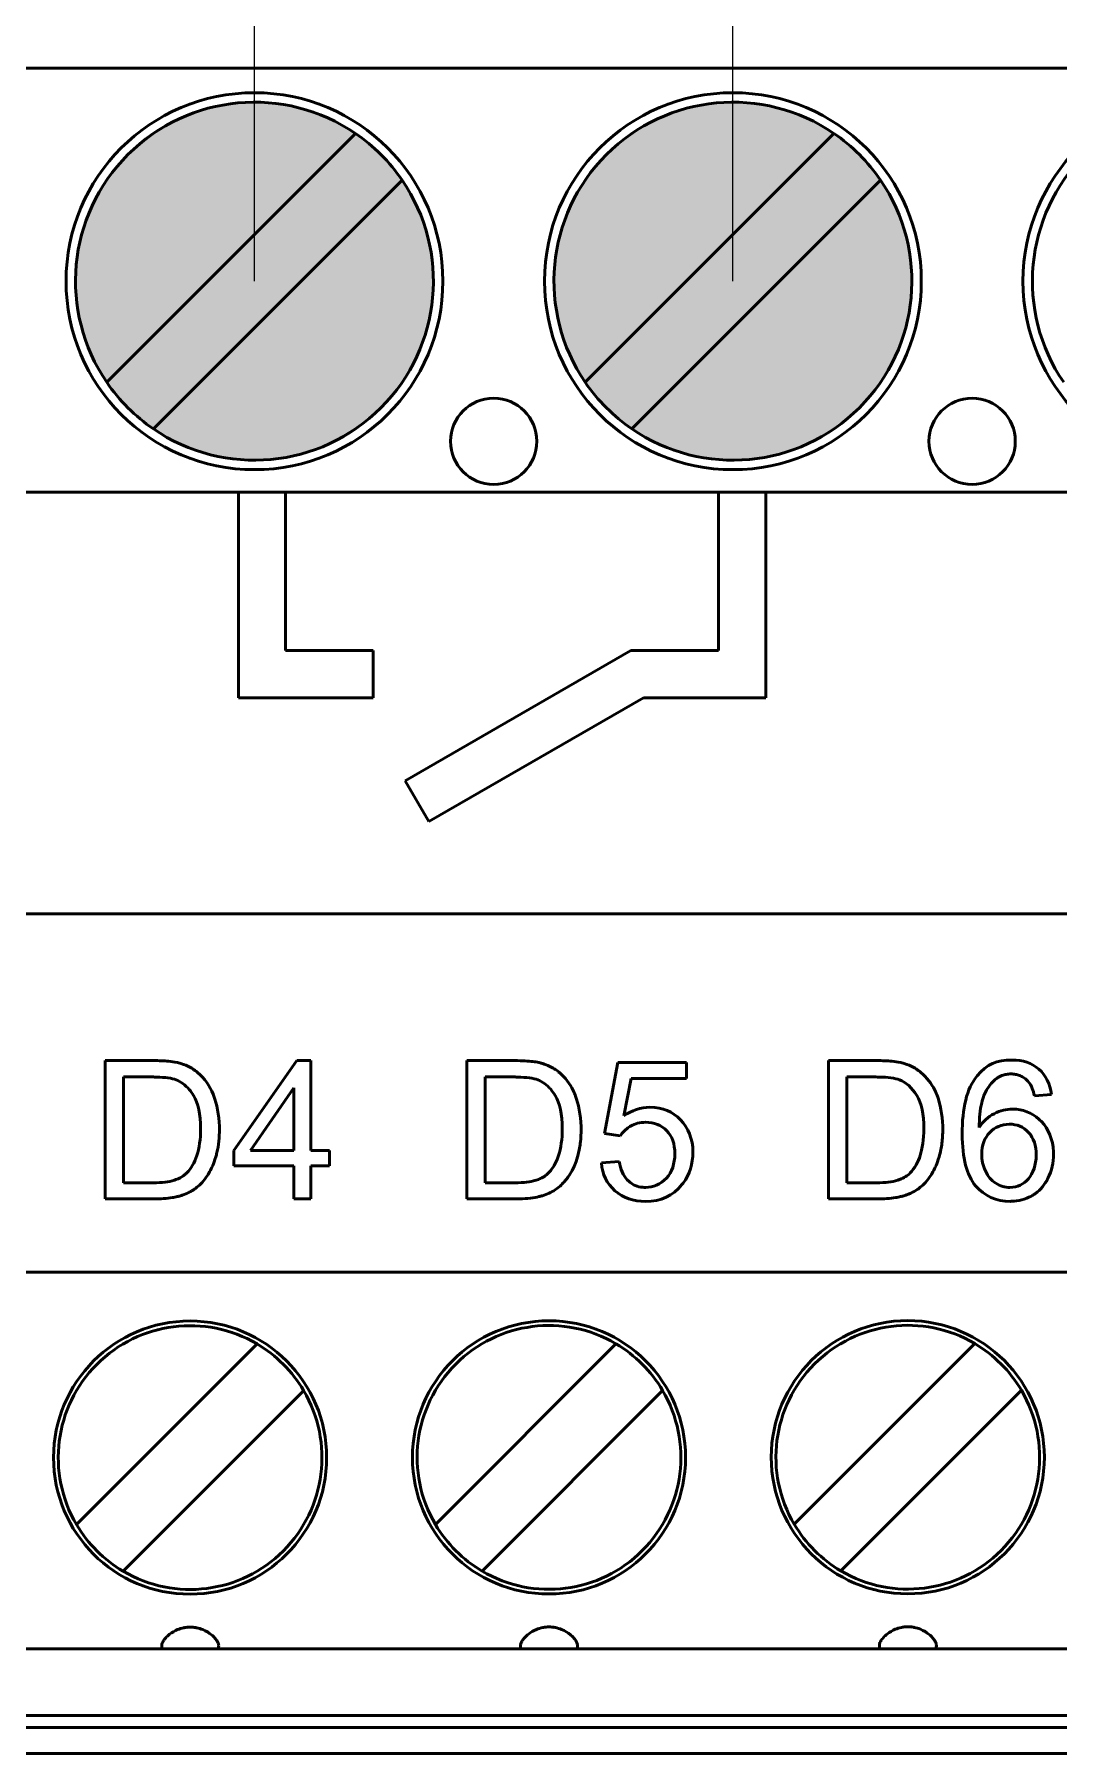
# Model space of a CAD drawing. Header units: millimetres. Extents: x 52 to 3850, y 79 to 1546.
# Drawn here: x 1255 to 1272.2, y 961.65 to 990.52 of the extents above; entities that cross this region are included whole.
import ezdxf

# ---------------------------------------------------------------- set-up
doc = ezdxf.new("R2010")
doc.units = ezdxf.units.MM
doc.header["$LTSCALE"] = 25
doc.linetypes.add('HIDDEN', pattern=[0.375, 0.25, -0.125])
doc.layers.add('Power_GND', color=7, linetype='HIDDEN')
doc.layers.add('Terminal_IO', color=3, linetype='Continuous', lineweight=25)
doc.layers.add('Visible', color=7, linetype='Continuous', lineweight=50)

msp = doc.modelspace()

# ---------------------------------------------------------------- hatches: boundary and pattern name
at = {"layer": 'Power_GND'}
h = msp.add_hatch(color=256, dxfattribs=at)
h.dxf.hatch_style = 1
edge = h.paths.add_edge_path()
edge.add_arc((1258.695, 986.378), 3, 0, 360)
at = {"layer": 'Terminal_IO'}
h = msp.add_hatch(color=256, dxfattribs=at)
h.dxf.hatch_style = 1
edge = h.paths.add_edge_path()
edge.add_arc((1266.733, 986.378), 3, 0, 360)

# ---------------------------------------------------------------- linework, layer by layer
at = {"layer": 'Power_GND'}
msp.add_line((1258.695, 986.378), (1258.695, 1015), dxfattribs=at)
msp.add_circle((1258.695, 986.378), 3, dxfattribs=at)
at = {"layer": 'Terminal_IO'}
msp.add_line((1266.733, 986.378), (1266.733, 1005.133), dxfattribs=at)
msp.add_circle((1266.733, 986.378), 3, dxfattribs=at)
at = {"layer": 'Visible'}
for p, q in [((1283.165, 989.955), (1234.114, 989.955)), ((1256.214, 984.681), (1260.393, 988.859)), ((1264.252, 984.681), (1268.431, 988.859)), ((1261.176, 988.076), (1256.997, 983.897)), ((1269.214, 988.076), (1265.035, 983.897)), ((1251.145, 982.835), (1258.426, 982.835)), ((1259.217, 982.835), (1258.426, 982.835)), ((1258.426, 982.835), (1258.426, 979.384)), ((1259.217, 982.835), (1266.493, 982.835)), ((1259.217, 980.176), (1259.217, 982.835)), ((1266.493, 982.835), (1267.284, 982.835)), ((1266.493, 980.176), (1266.493, 982.835)), ((1267.284, 982.835), (1274.455, 982.835)), ((1267.284, 982.835), (1267.284, 979.384)), ((1260.692, 980.176), (1259.217, 980.176)), ((1260.692, 979.384), (1260.692, 980.176)), ((1261.227, 977.987), (1265.018, 980.176)), ((1265.018, 980.176), (1266.493, 980.176)), ((1258.426, 979.384), (1260.692, 979.384)), ((1265.23, 979.384), (1261.623, 977.302)), ((1267.284, 979.384), (1265.23, 979.384)), ((1261.623, 977.302), (1261.227, 977.987)), ((1327.389, 975.752), (1230.554, 975.752)), ((1256.188, 970.966), (1256.188, 973.289)), ((1258.348, 971.782), (1259.409, 973.289)), ((1259.409, 973.289), (1259.644, 973.289)), ((1259.644, 973.289), (1259.644, 971.782)), ((1262.264, 970.966), (1262.264, 973.289)), ((1264.573, 972.065), (1264.8, 973.259)), ((1264.8, 973.259), (1265.951, 973.259)), ((1265.951, 973.259), (1265.951, 972.988)), ((1268.34, 970.966), (1268.34, 973.289)), ((1256.494, 973.014), (1256.494, 971.239)), ((1262.57, 973.014), (1262.57, 971.239)), ((1265.025, 972.988), (1264.901, 972.36)), ((1265.951, 972.988), (1265.025, 972.988)), ((1268.646, 973.014), (1268.646, 971.239)), ((1259.359, 972.832), (1258.629, 971.782)), ((1259.359, 971.782), (1259.359, 972.832)), ((1272.083, 972.721), (1271.799, 972.7)), ((1264.842, 972.028), (1264.573, 972.065)), ((1258.348, 971.521), (1258.348, 971.782)), ((1259.359, 971.521), (1258.348, 971.521)), ((1258.629, 971.782), (1259.359, 971.782)), ((1259.359, 970.966), (1259.359, 971.521)), ((1259.644, 971.782), (1259.958, 971.782)), ((1259.644, 971.521), (1259.644, 970.966)), ((1259.958, 971.521), (1259.644, 971.521)), ((1259.958, 971.782), (1259.958, 971.521)), ((1264.523, 971.572), (1264.824, 971.594)), ((1259.644, 970.966), (1259.359, 970.966)), ((1306.136, 969.739), (1233.718, 969.739)), ((1255.706, 965.497), (1258.738, 968.532)), ((1261.735, 965.5), (1264.767, 968.535)), ((1267.763, 965.503), (1270.795, 968.538)), ((1259.522, 967.749), (1256.49, 964.715)), ((1265.55, 967.752), (1262.518, 964.717)), ((1271.579, 967.755), (1268.547, 964.72)), ((1233.718, 963.41), (1324.225, 963.41)), ((1269.231, 963.41), (1269.23, 963.41)), ((1270.115, 963.411), (1270.115, 963.411)), ((1327.389, 962.291), (1230.554, 962.291)), ((1230.554, 962.091), (1327.389, 962.091)), ((1223.114, 961.652), (1334.829, 961.652))]:
    msp.add_line(p, q, dxfattribs=at)
at = {"layer": 'Visible', "extrusion": (0, 0, -1)}
for centre, radius in [((-1258.695, 986.378), 3.165), ((-1266.733, 986.378), 3.165), ((-1274.771, 986.378), 3.165), ((-1257.614, 966.623), 2.294), ((-1263.643, 966.626), 2.294), ((-1269.671, 966.629), 2.294)]:
    msp.add_circle(centre, radius, dxfattribs=at)
at = {"layer": 'Visible'}
for centre in [(1262.714, 983.689), (1270.752, 983.689)]:
    msp.add_circle(centre, 0.725, dxfattribs=at)
for centre, radius, start, end in [((1258.695, 986.378), 3.006, 55.6151, 214.3849), ((1266.733, 986.378), 3.006, 55.6151, 214.3849), ((1274.771, 986.378), 3.006, 55.6151, 214.3849), ((1258.695, 986.378), 3.006, 34.3849, 55.6151), ((1266.733, 986.378), 3.006, 34.3849, 55.6151), ((1258.695, 986.378), 3.006, 235.6151, 34.3849), ((1266.733, 986.378), 3.006, 235.6151, 34.3849), ((1258.695, 986.378), 3.006, 214.3849, 235.6151), ((1266.733, 986.378), 3.006, 214.3849, 235.6151), ((1257.614, 966.623), 2.215, 59.5055, 210.5505), ((1263.643, 966.626), 2.215, 59.5055, 210.5505), ((1269.671, 966.629), 2.215, 59.5055, 210.5505), ((1257.614, 966.623), 2.215, 30.5505, 59.5055), ((1263.643, 966.626), 2.215, 30.5505, 59.5055), ((1269.671, 966.629), 2.215, 30.5505, 59.5055), ((1257.614, 966.623), 2.215, 239.5055, 30.5505), ((1263.643, 966.626), 2.215, 239.5055, 30.5505), ((1269.671, 966.629), 2.215, 239.5055, 30.5505), ((1257.614, 966.623), 2.215, 210.5505, 239.5055), ((1263.643, 966.626), 2.215, 210.5505, 239.5055), ((1269.671, 966.629), 2.215, 210.5505, 239.5055)]:
    msp.add_arc(centre, radius, start, end, dxfattribs=at)
at = {"layer": 'Visible', "extrusion": (0, 0, -1)}
for centre, start, end in [((-1257.616, 963.462), 353.703, 0.4421), ((-1257.616, 963.462), 179.5019, 186.297), ((-1263.644, 963.465), 353.3482, 0.4421), ((-1263.644, 963.465), 179.5019, 186.6518), ((-1269.673, 963.468), 352.9932, 0.4421), ((-1269.673, 963.468), 179.5019, 187.0068)]:
    msp.add_arc(centre, 0.478, start, end, dxfattribs=at)
at = {"layer": 'Visible'}
for points, knots in [([(1256.188, 973.289), (1256.445, 973.289), (1256.703, 973.289), (1256.987, 973.289), (1257.101, 973.289), (1257.18, 973.285), (1257.251, 973.278), (1257.303, 973.273), (1257.343, 973.269), (1257.4, 973.255), (1257.488, 973.235), (1257.533, 973.216), (1257.578, 973.194), (1257.638, 973.165), (1257.682, 973.138), (1257.74, 973.089), (1257.857, 972.989), (1257.943, 972.867), (1258.001, 972.727), (1258.006, 972.715), (1258.011, 972.702), (1258.015, 972.691), (1258.06, 972.571), (1258.101, 972.374), (1258.106, 972.187), (1258.106, 972.171), (1258.106, 972.156), (1258.106, 972.14), (1258.106, 971.998), (1258.094, 971.868), (1258.064, 971.744), (1258.059, 971.72), (1258.052, 971.697), (1258.044, 971.671), (1258.009, 971.553), (1257.98, 971.49), (1257.942, 971.421), (1257.926, 971.392), (1257.909, 971.363), (1257.886, 971.332), (1257.818, 971.239), (1257.768, 971.19), (1257.706, 971.144), (1257.696, 971.136), (1257.685, 971.128), (1257.675, 971.122), (1257.661, 971.113), (1257.643, 971.102), (1257.626, 971.092), (1257.592, 971.073), (1257.554, 971.056), (1257.514, 971.04), (1257.494, 971.033), (1257.473, 971.026), (1257.451, 971.019), (1257.434, 971.014), (1257.416, 971.009), (1257.398, 971.005), (1257.372, 970.998), (1257.344, 970.993), (1257.316, 970.988), (1257.223, 970.972), (1257.106, 970.966), (1257.026, 970.966), (1256.832, 970.966), (1256.461, 970.966), (1256.188, 970.966)], [0.3042061, 0.3042061, 0.3042061, 0.3042061, 0.4053882, 0.4053882, 0.4053882, 0.4363685, 0.4363685, 0.4363685, 0.4593484, 0.4593484, 0.4593484, 0.4824184, 0.4824184, 0.4824184, 0.5131898, 0.5131898, 0.5131898, 0.5737102, 0.5737102, 0.5737102, 0.5789261, 0.5789261, 0.5789261, 0.6448737, 0.6448737, 0.6448737, 0.6504374, 0.6504374, 0.6504374, 0.700774, 0.700774, 0.700774, 0.7107317, 0.7107317, 0.7107317, 0.745459, 0.745459, 0.745459, 0.7605958, 0.7605958, 0.7605958, 0.7965953, 0.7965953, 0.7965953, 0.8025098, 0.8025098, 0.8025098, 0.8117625, 0.8117625, 0.8117625, 0.8296172, 0.8296172, 0.8296172, 0.8385463, 0.8385463, 0.8385463, 0.8459079, 0.8459079, 0.8459079, 0.8567336, 0.8567336, 0.8567336, 0.892753, 0.892753, 0.892753, 1, 1, 1, 1]), ([(1262.264, 973.289), (1262.522, 973.289), (1262.779, 973.289), (1263.063, 973.289), (1263.202, 973.289), (1263.291, 973.283), (1263.374, 973.273), (1263.409, 973.269), (1263.437, 973.265), (1263.477, 973.255), (1263.49, 973.252), (1263.497, 973.251), (1263.509, 973.247), (1263.528, 973.242), (1263.547, 973.236), (1263.563, 973.231), (1263.65, 973.202), (1263.698, 973.174), (1263.752, 973.138), (1263.773, 973.124), (1263.794, 973.108), (1263.817, 973.089), (1263.916, 973.005), (1263.993, 972.903), (1264.049, 972.789), (1264.065, 972.757), (1264.08, 972.721), (1264.091, 972.691), (1264.137, 972.57), (1264.178, 972.372), (1264.182, 972.184), (1264.182, 972.17), (1264.183, 972.155), (1264.183, 972.14), (1264.183, 972.065), (1264.179, 971.995), (1264.171, 971.926), (1264.168, 971.891), (1264.163, 971.858), (1264.157, 971.824), (1264.148, 971.773), (1264.137, 971.725), (1264.121, 971.671), (1264.088, 971.561), (1264.061, 971.502), (1264.032, 971.446), (1264.012, 971.407), (1263.99, 971.371), (1263.962, 971.332), (1263.943, 971.305), (1263.922, 971.279), (1263.901, 971.255), (1263.855, 971.203), (1263.808, 971.16), (1263.751, 971.122), (1263.679, 971.073), (1263.611, 971.044), (1263.533, 971.021), (1263.513, 971.015), (1263.491, 971.009), (1263.474, 971.005), (1263.404, 970.988), (1263.27, 970.969), (1263.156, 970.966), (1263.137, 970.966), (1263.117, 970.966), (1263.101, 970.966), (1262.872, 970.966), (1262.54, 970.966), (1262.264, 970.966)], [0.3042072, 0.3042072, 0.3042072, 0.3042072, 0.4054505, 0.4054505, 0.4054505, 0.4434137, 0.4434137, 0.4434137, 0.459358, 0.459358, 0.459358, 0.4629419, 0.4629419, 0.4629419, 0.4691212, 0.4691212, 0.4691212, 0.5011722, 0.5011722, 0.5011722, 0.5132332, 0.5132332, 0.5132332, 0.5646173, 0.5646173, 0.5646173, 0.5789811, 0.5789811, 0.5789811, 0.6451982, 0.6451982, 0.6451982, 0.6504398, 0.6504398, 0.6504398, 0.6767759, 0.6767759, 0.6767759, 0.6897861, 0.6897861, 0.6897861, 0.7097426, 0.7097426, 0.7097426, 0.7379506, 0.7379506, 0.7379506, 0.7573312, 0.7573312, 0.7573312, 0.7709122, 0.7709122, 0.7709122, 0.800695, 0.800695, 0.800695, 0.834547, 0.834547, 0.834547, 0.8428758, 0.8428758, 0.8428758, 0.88484, 0.88484, 0.88484, 0.8917073, 0.8917073, 0.8917073, 1, 1, 1, 1]), ([(1268.34, 973.289), (1268.597, 973.289), (1268.855, 973.289), (1269.139, 973.289), (1269.253, 973.289), (1269.332, 973.285), (1269.403, 973.278), (1269.455, 973.273), (1269.495, 973.269), (1269.552, 973.255), (1269.64, 973.235), (1269.685, 973.216), (1269.729, 973.194), (1269.79, 973.166), (1269.834, 973.139), (1269.892, 973.089), (1269.991, 973.005), (1270.066, 972.906), (1270.123, 972.794), (1270.139, 972.761), (1270.156, 972.723), (1270.168, 972.691), (1270.212, 972.573), (1270.253, 972.378), (1270.258, 972.194), (1270.258, 972.176), (1270.258, 972.158), (1270.258, 972.14), (1270.258, 972.057), (1270.254, 971.978), (1270.244, 971.902), (1270.24, 971.866), (1270.234, 971.83), (1270.227, 971.795), (1270.219, 971.753), (1270.21, 971.715), (1270.196, 971.671), (1270.16, 971.553), (1270.132, 971.49), (1270.094, 971.422), (1270.078, 971.392), (1270.061, 971.363), (1270.038, 971.332), (1269.97, 971.239), (1269.92, 971.19), (1269.858, 971.144), (1269.848, 971.136), (1269.837, 971.128), (1269.827, 971.122), (1269.8, 971.104), (1269.762, 971.082), (1269.724, 971.065), (1269.706, 971.056), (1269.686, 971.048), (1269.666, 971.04), (1269.646, 971.033), (1269.625, 971.026), (1269.603, 971.019), (1269.586, 971.014), (1269.568, 971.009), (1269.55, 971.005), (1269.524, 970.998), (1269.496, 970.993), (1269.468, 970.988), (1269.375, 970.972), (1269.258, 970.966), (1269.177, 970.966), (1268.984, 970.966), (1268.613, 970.966), (1268.34, 970.966)], [0.3041935, 0.3041935, 0.3041935, 0.3041935, 0.4053713, 0.4053713, 0.4053713, 0.4363246, 0.4363246, 0.4363246, 0.4592775, 0.4592775, 0.4592775, 0.4821784, 0.4821784, 0.4821784, 0.5131432, 0.5131432, 0.5131432, 0.5638993, 0.5638993, 0.5638993, 0.5789774, 0.5789774, 0.5789774, 0.6441067, 0.6441067, 0.6441067, 0.6504557, 0.6504557, 0.6504557, 0.6798552, 0.6798552, 0.6798552, 0.6939859, 0.6939859, 0.6939859, 0.7107443, 0.7107443, 0.7107443, 0.7454566, 0.7454566, 0.7454566, 0.7606057, 0.7606057, 0.7606057, 0.7966, 0.7966, 0.7966, 0.8025179, 0.8025179, 0.8025179, 0.8207364, 0.8207364, 0.8207364, 0.8296243, 0.8296243, 0.8296243, 0.838553, 0.838553, 0.838553, 0.8459142, 0.8459142, 0.8459142, 0.8567395, 0.8567395, 0.8567395, 0.8927574, 0.8927574, 0.8927574, 1, 1, 1, 1]), ([(1270.87, 972.166), (1270.937, 972.268), (1271.018, 972.345), (1271.122, 972.398), (1271.23, 972.453), (1271.323, 972.474), (1271.434, 972.474), (1271.605, 972.474), (1271.753, 972.416), (1271.873, 972.308), (1271.889, 972.294), (1271.906, 972.278), (1271.92, 972.264), (1272.029, 972.148), (1272.113, 971.961), (1272.12, 971.758), (1272.12, 971.745), (1272.12, 971.733), (1272.12, 971.721), (1272.12, 971.575), (1272.09, 971.44), (1272.026, 971.313), (1271.97, 971.203), (1271.899, 971.121), (1271.818, 971.06), (1271.801, 971.047), (1271.782, 971.034), (1271.767, 971.025), (1271.698, 970.983), (1271.571, 970.937), (1271.456, 970.928), (1271.435, 970.926), (1271.413, 970.926), (1271.392, 970.926), (1271.155, 970.926), (1270.96, 971.013), (1270.81, 971.188), (1270.66, 971.363), (1270.585, 971.651), (1270.585, 972.053), (1270.585, 972.491), (1270.657, 972.814), (1270.835, 973.033), (1270.999, 973.234), (1271.168, 973.299), (1271.422, 973.299), (1271.605, 973.299), (1271.754, 973.249), (1271.873, 973.145), (1271.992, 973.042), (1272.06, 972.902), (1272.083, 972.721)], [0.2192672, 0.2192672, 0.2192672, 0.2192672, 0.2559158, 0.2559158, 0.2559158, 0.2904738, 0.2904738, 0.2904738, 0.3440631, 0.3440631, 0.3440631, 0.3511495, 0.3511495, 0.3511495, 0.4122175, 0.4122175, 0.4122175, 0.4159185, 0.4159185, 0.4159185, 0.4591645, 0.4591645, 0.4591645, 0.4957104, 0.4957104, 0.4957104, 0.5031802, 0.5031802, 0.5031802, 0.5450049, 0.5450049, 0.5450049, 0.5526879, 0.5526879, 0.5526879, 0.6396436, 0.6396436, 0.6396436, 0.7265993, 0.7265993, 0.7265993, 0.8212532, 0.8212532, 0.8212532, 0.8948541, 0.8948541, 0.8948541, 0.9477714, 0.9477714, 0.9477714, 1, 1, 1, 1]), ([(1256.494, 971.239), (1256.653, 971.239), (1256.812, 971.239), (1256.989, 971.239), (1257.159, 971.239), (1257.246, 971.248), (1257.35, 971.282), (1257.358, 971.285), (1257.364, 971.287), (1257.372, 971.29), (1257.43, 971.311), (1257.465, 971.331), (1257.498, 971.353), (1257.506, 971.359), (1257.514, 971.364), (1257.522, 971.371), (1257.53, 971.377), (1257.538, 971.383), (1257.545, 971.39), (1257.55, 971.394), (1257.554, 971.399), (1257.559, 971.403), (1257.631, 971.475), (1257.688, 971.574), (1257.728, 971.696), (1257.769, 971.819), (1257.79, 971.969), (1257.79, 972.144), (1257.79, 972.387), (1257.75, 972.574), (1257.67, 972.704), (1257.648, 972.74), (1257.625, 972.773), (1257.601, 972.802), (1257.535, 972.881), (1257.454, 972.937), (1257.379, 972.967), (1257.315, 972.992), (1257.187, 973.01), (1257.053, 973.013), (1257.028, 973.014), (1257.001, 973.014), (1256.982, 973.014), (1256.878, 973.014), (1256.648, 973.014), (1256.494, 973.014)], [0, 0, 0, 0, 0.0862271, 0.0862271, 0.0862271, 0.1518402, 0.1518402, 0.1518402, 0.1556301, 0.1556301, 0.1556301, 0.1842243, 0.1842243, 0.1842243, 0.1916518, 0.1916518, 0.1916518, 0.1987395, 0.1987395, 0.1987395, 0.2028853, 0.2028853, 0.2028853, 0.269283, 0.269283, 0.269283, 0.3356808, 0.3356808, 0.3356808, 0.4274408, 0.4274408, 0.4274408, 0.4526856, 0.4526856, 0.4526856, 0.5204849, 0.5204849, 0.5204849, 0.584667, 0.584667, 0.584667, 0.5962427, 0.5962427, 0.5962427, 0.6798144, 0.6798144, 0.6798144, 0.6798144]), ([(1262.57, 971.239), (1262.729, 971.239), (1262.889, 971.239), (1263.066, 971.239), (1263.234, 971.239), (1263.315, 971.246), (1263.426, 971.282), (1263.539, 971.319), (1263.571, 971.345), (1263.62, 971.389), (1263.625, 971.394), (1263.63, 971.399), (1263.634, 971.403), (1263.685, 971.453), (1263.74, 971.535), (1263.779, 971.626), (1263.788, 971.649), (1263.797, 971.672), (1263.805, 971.696), (1263.845, 971.819), (1263.866, 971.969), (1263.866, 972.144), (1263.866, 972.387), (1263.826, 972.574), (1263.746, 972.704), (1263.723, 972.742), (1263.698, 972.776), (1263.672, 972.807), (1263.607, 972.883), (1263.53, 972.937), (1263.456, 972.967), (1263.388, 972.993), (1263.259, 973.01), (1263.122, 973.013), (1263.1, 973.014), (1263.076, 973.014), (1263.058, 973.014), (1262.955, 973.014), (1262.725, 973.014), (1262.57, 973.014)], [0, 0, 0, 0, 0.0862388, 0.0862388, 0.0862388, 0.1511956, 0.1511956, 0.1511956, 0.1955579, 0.1955579, 0.1955579, 0.1998466, 0.1998466, 0.1998466, 0.2530768, 0.2530768, 0.2530768, 0.2661985, 0.2661985, 0.2661985, 0.3334005, 0.3334005, 0.3334005, 0.426272, 0.426272, 0.426272, 0.45336, 0.45336, 0.45336, 0.5201638, 0.5201638, 0.5201638, 0.5856737, 0.5856737, 0.5856737, 0.5961076, 0.5961076, 0.5961076, 0.6797778, 0.6797778, 0.6797778, 0.6797778]), ([(1268.646, 971.239), (1268.805, 971.239), (1268.965, 971.239), (1269.142, 971.239), (1269.31, 971.239), (1269.392, 971.246), (1269.502, 971.282), (1269.51, 971.285), (1269.515, 971.287), (1269.522, 971.289), (1269.624, 971.327), (1269.658, 971.35), (1269.711, 971.403), (1269.785, 971.477), (1269.845, 971.588), (1269.88, 971.696), (1269.914, 971.801), (1269.941, 971.972), (1269.941, 972.144), (1269.941, 972.387), (1269.902, 972.574), (1269.822, 972.704), (1269.742, 972.836), (1269.637, 972.925), (1269.531, 972.967), (1269.462, 972.994), (1269.331, 973.011), (1269.192, 973.013), (1269.172, 973.014), (1269.15, 973.014), (1269.134, 973.014), (1269.03, 973.014), (1268.8, 973.014), (1268.646, 973.014)], [0, 0, 0, 0, 0.0863401, 0.0863401, 0.0863401, 0.1511119, 0.1511119, 0.1511119, 0.1544322, 0.1544322, 0.1544322, 0.1993423, 0.1993423, 0.1993423, 0.2620364, 0.2620364, 0.2620364, 0.3294592, 0.3294592, 0.3294592, 0.424331, 0.424331, 0.424331, 0.5200335, 0.5200335, 0.5200335, 0.5865855, 0.5865855, 0.5865855, 0.5962485, 0.5962485, 0.5962485, 0.6798157, 0.6798157, 0.6798157, 0.6798157]), ([(1271.799, 972.7), (1271.789, 972.745), (1271.777, 972.784), (1271.763, 972.82), (1271.744, 972.869), (1271.722, 972.909), (1271.69, 972.943), (1271.663, 972.973), (1271.638, 972.992), (1271.613, 973.008), (1271.603, 973.014), (1271.592, 973.02), (1271.582, 973.025), (1271.56, 973.036), (1271.538, 973.044), (1271.515, 973.05), (1271.493, 973.056), (1271.469, 973.061), (1271.443, 973.063), (1271.431, 973.064), (1271.418, 973.065), (1271.404, 973.065), (1271.377, 973.065), (1271.351, 973.062), (1271.325, 973.058), (1271.3, 973.053), (1271.276, 973.047), (1271.253, 973.038), (1271.237, 973.032), (1271.221, 973.025), (1271.206, 973.017), (1271.191, 973.008), (1271.176, 972.999), (1271.163, 972.989), (1271.102, 972.945), (1271.038, 972.87), (1270.996, 972.795), (1270.978, 972.763), (1270.963, 972.73), (1270.951, 972.702), (1270.929, 972.649), (1270.895, 972.526), (1270.882, 972.392), (1270.874, 972.32), (1270.871, 972.242), (1270.87, 972.166)], [0.0306688, 0.0306688, 0.0306688, 0.0306688, 0.0421797, 0.0421797, 0.0421797, 0.0578868, 0.0578868, 0.0578868, 0.067831, 0.067831, 0.067831, 0.0720925, 0.0720925, 0.0720925, 0.081027, 0.081027, 0.081027, 0.0899512, 0.0899512, 0.0899512, 0.0941946, 0.0941946, 0.0941946, 0.1024139, 0.1024139, 0.1024139, 0.1106185, 0.1106185, 0.1106185, 0.1163839, 0.1163839, 0.1163839, 0.1221757, 0.1221757, 0.1221757, 0.1517084, 0.1517084, 0.1517084, 0.1641382, 0.1641382, 0.1641382, 0.2000155, 0.2000155, 0.2000155, 0.2192672, 0.2192672, 0.2192672, 0.2192672]), ([(1264.901, 972.36), (1265.038, 972.456), (1265.18, 972.506), (1265.339, 972.506), (1265.56, 972.508), (1265.718, 972.43), (1265.852, 972.295), (1265.981, 972.164), (1266.061, 971.972), (1266.061, 971.753), (1266.061, 971.555), (1266.007, 971.381), (1265.896, 971.232), (1265.89, 971.224), (1265.884, 971.216), (1265.877, 971.208), (1265.722, 971.014), (1265.526, 970.926), (1265.268, 970.926), (1265.059, 970.926), (1264.888, 970.982), (1264.751, 971.103), (1264.612, 971.226), (1264.542, 971.375), (1264.523, 971.572)], [0.6548897, 0.6548897, 0.6548897, 0.6548897, 0.6944922, 0.6944922, 0.6944922, 0.7447622, 0.7447622, 0.7447622, 0.7963871, 0.7963871, 0.7963871, 0.8432006, 0.8432006, 0.8432006, 0.8457765, 0.8457765, 0.8457765, 0.9053233, 0.9053233, 0.9053233, 0.9535556, 0.9535556, 0.9535556, 1, 1, 1, 1]), ([(1264.824, 971.594), (1264.843, 971.463), (1264.886, 971.361), (1264.959, 971.286), (1264.965, 971.28), (1264.97, 971.275), (1264.977, 971.269), (1265.057, 971.196), (1265.128, 971.171), (1265.217, 971.162), (1265.233, 971.161), (1265.252, 971.16), (1265.268, 971.16), (1265.386, 971.161), (1265.523, 971.213), (1265.616, 971.315), (1265.711, 971.418), (1265.757, 971.556), (1265.757, 971.727), (1265.757, 971.89), (1265.712, 972.018), (1265.622, 972.112), (1265.531, 972.206), (1265.412, 972.253), (1265.263, 972.253), (1265.171, 972.253), (1265.09, 972.233), (1265.015, 972.19), (1264.994, 972.178), (1264.974, 972.165), (1264.956, 972.151), (1264.91, 972.116), (1264.872, 972.076), (1264.842, 972.028)], [0.0259444, 0.0259444, 0.0259444, 0.0259444, 0.0544699, 0.0544699, 0.0544699, 0.0567283, 0.0567283, 0.0567283, 0.0809115, 0.0809115, 0.0809115, 0.0853926, 0.0853926, 0.0853926, 0.1215158, 0.1215158, 0.1215158, 0.1581904, 0.1581904, 0.1581904, 0.1929263, 0.1929263, 0.1929263, 0.2276622, 0.2276622, 0.2276622, 0.2491525, 0.2491525, 0.2491525, 0.255043, 0.255043, 0.255043, 0.2700214, 0.2700214, 0.2700214, 0.2700214]), ([(1270.913, 971.718), (1270.913, 971.621), (1270.932, 971.527), (1270.975, 971.436), (1271.019, 971.344), (1271.072, 971.279), (1271.15, 971.23), (1271.228, 971.181), (1271.301, 971.159), (1271.387, 971.16), (1271.515, 971.161), (1271.616, 971.213), (1271.699, 971.306), (1271.776, 971.392), (1271.828, 971.54), (1271.828, 971.702), (1271.828, 971.861), (1271.788, 971.987), (1271.7, 972.083), (1271.609, 972.181), (1271.509, 972.221), (1271.376, 972.221), (1271.245, 972.221), (1271.135, 972.172), (1271.048, 972.083), (1270.962, 971.995), (1270.913, 971.866), (1270.913, 971.718)], [0, 0, 0, 0, 0.09212, 0.09212, 0.09212, 0.178859, 0.178859, 0.178859, 0.259728, 0.259728, 0.259728, 0.377125, 0.377125, 0.377125, 0.509433, 0.509433, 0.509433, 0.637993, 0.637993, 0.637993, 0.757506, 0.757506, 0.757506, 0.87466, 0.87466, 0.87466, 1, 1, 1, 1]), ([(1257.161, 963.537), (1257.172, 963.556), (1257.187, 963.575), (1257.223, 963.616), (1257.245, 963.636), (1257.309, 963.686), (1257.353, 963.713), (1257.437, 963.747), (1257.472, 963.758), (1257.527, 963.769), (1257.546, 963.772), (1257.582, 963.775), (1257.599, 963.776), (1257.632, 963.776), (1257.649, 963.775), (1257.684, 963.772), (1257.703, 963.769), (1257.758, 963.758), (1257.793, 963.748), (1257.882, 963.711), (1257.932, 963.68), (1257.996, 963.628), (1258.015, 963.609), (1258.047, 963.572), (1258.06, 963.555), (1258.07, 963.538)], [0, 0, 0, 0, 0.00656884, 0.00656884, 0.01351777, 0.01351777, 0.02407456, 0.02407456, 0.03119164, 0.03119164, 0.03485106, 0.03485106, 0.03801407, 0.03801407, 0.04116731, 0.04116731, 0.04478898, 0.04478898, 0.05177951, 0.05177951, 0.06372066, 0.06372066, 0.07002628, 0.07002628, 0.07602812, 0.07602812, 0.07602812, 0.07602812]), ([(1263.19, 963.54), (1263.201, 963.559), (1263.215, 963.578), (1263.252, 963.619), (1263.274, 963.639), (1263.337, 963.689), (1263.382, 963.716), (1263.465, 963.75), (1263.5, 963.761), (1263.556, 963.772), (1263.575, 963.775), (1263.611, 963.778), (1263.627, 963.779), (1263.661, 963.779), (1263.677, 963.778), (1263.713, 963.775), (1263.732, 963.772), (1263.786, 963.761), (1263.821, 963.751), (1263.911, 963.714), (1263.961, 963.683), (1264.024, 963.631), (1264.043, 963.612), (1264.075, 963.575), (1264.088, 963.558), (1264.098, 963.541)], [0, 0, 0, 0, 0.00656884, 0.00656884, 0.01351777, 0.01351777, 0.02407456, 0.02407456, 0.03119164, 0.03119164, 0.03485106, 0.03485106, 0.03801407, 0.03801407, 0.04116731, 0.04116731, 0.04478898, 0.04478898, 0.05177951, 0.05177951, 0.06372066, 0.06372066, 0.07002628, 0.07002628, 0.07602812, 0.07602812, 0.07602812, 0.07602812]), ([(1269.218, 963.543), (1269.229, 963.562), (1269.244, 963.581), (1269.28, 963.622), (1269.302, 963.642), (1269.366, 963.692), (1269.41, 963.719), (1269.493, 963.753), (1269.529, 963.764), (1269.584, 963.775), (1269.603, 963.778), (1269.639, 963.781), (1269.656, 963.782), (1269.689, 963.782), (1269.706, 963.781), (1269.741, 963.778), (1269.76, 963.775), (1269.815, 963.764), (1269.85, 963.754), (1269.939, 963.717), (1269.989, 963.686), (1270.053, 963.634), (1270.072, 963.615), (1270.104, 963.578), (1270.117, 963.561), (1270.127, 963.544)], [0, 0, 0, 0, 0.00656884, 0.00656884, 0.01351777, 0.01351777, 0.02407456, 0.02407456, 0.03119164, 0.03119164, 0.03485106, 0.03485106, 0.03801407, 0.03801407, 0.04116731, 0.04116731, 0.04478898, 0.04478898, 0.05177951, 0.05177951, 0.06372066, 0.06372066, 0.07002628, 0.07002628, 0.07602812, 0.07602812, 0.07602812, 0.07602812]), ([(1257.137, 963.466), (1257.137, 963.482), (1257.143, 963.501), (1257.156, 963.528), (1257.159, 963.533), (1257.161, 963.537)], [-0.045293099, -0.045293099, -0.045293099, -0.045293099, -0.037867249, -0.037867249, -0.036286022, -0.036286022, -0.036286022, -0.036286022]), ([(1258.07, 963.538), (1258.073, 963.533), (1258.075, 963.528), (1258.089, 963.502), (1258.094, 963.482), (1258.094, 963.466)], [-0.145283651, -0.145283651, -0.145283651, -0.145283651, -0.143698733, -0.143698733, -0.136272884, -0.136272884, -0.136272884, -0.136272884]), ([(1263.166, 963.469), (1263.166, 963.485), (1263.171, 963.504), (1263.184, 963.531), (1263.187, 963.536), (1263.19, 963.54)], [-0.045293099, -0.045293099, -0.045293099, -0.045293099, -0.037867249, -0.037867249, -0.036286022, -0.036286022, -0.036286022, -0.036286022]), ([(1264.098, 963.541), (1264.101, 963.536), (1264.104, 963.531), (1264.117, 963.505), (1264.122, 963.485), (1264.123, 963.469)], [-0.145283651, -0.145283651, -0.145283651, -0.145283651, -0.143698733, -0.143698733, -0.136272884, -0.136272884, -0.136272884, -0.136272884]), ([(1269.194, 963.472), (1269.194, 963.488), (1269.2, 963.507), (1269.213, 963.534), (1269.216, 963.539), (1269.218, 963.543)], [-0.045293099, -0.045293099, -0.045293099, -0.045293099, -0.037867249, -0.037867249, -0.036286022, -0.036286022, -0.036286022, -0.036286022]), ([(1270.127, 963.544), (1270.13, 963.539), (1270.132, 963.534), (1270.146, 963.508), (1270.151, 963.488), (1270.151, 963.472)], [-0.145283651, -0.145283651, -0.145283651, -0.145283651, -0.143698733, -0.143698733, -0.136272884, -0.136272884, -0.136272884, -0.136272884])]:
    msp.add_open_spline(points, degree=3, knots=knots, dxfattribs=at)

doc.saveas('drawing.dxf')
